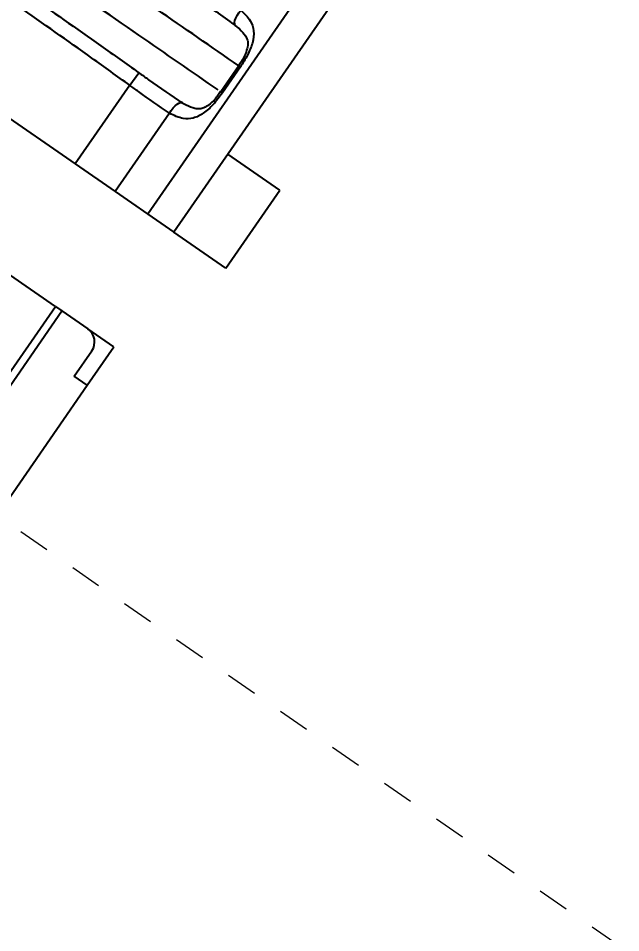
# Model space of a CAD drawing. Header units: millimetres. Extents: x 15 to 1184, y 5 to 836.
# Drawn here: x 928.36 to 947.43, y 569.07 to 598.03 of the extents above; entities that cross this region are included whole.
import ezdxf

# ---------------------------------------------------------------- set-up
doc = ezdxf.new("R2010")
doc.units = ezdxf.units.MM
doc.linetypes.add('虚线', pattern=[2, 1, -1])
doc.layers.get('0').update_dxf_attribs({"lineweight": 18})
doc.layers.add('尺寸线层', color=3, linetype='Continuous', lineweight=18)
doc.layers.add('虚线层', color=6, linetype='虚线', lineweight=18)
doc.styles.get("Standard").update_dxf_attribs({"font": 'txt.shx'})
doc.dimstyles.new('ISO-25', dxfattribs={"dimtxt": 2.5, "dimasz": 2.5, "dimexe": 1.25, "dimexo": 0.625, "dimtad": 1, "dimtxsty": 'Standard', "dimcen": 2.5, "dimdle": 5, "dimadec": 0, "dimazin": 0, "dimtfac": 1, "dimtmove": 0, "dimatfit": 3, "dimfxl": 0, "dimarcsym": 0})

# ---------------------------------------------------------------- blocks, each defined once
blk = doc.blocks.new('*X4')
at = {"layer": '尺寸线层', "linetype": 'Continuous'}
for points in [[(933.925, 607.127), (930.561, 608.415), (931.123, 609.458)], [(896.373, 589.352), (897.509, 592.769), (896.346, 592.996)]]:
    blk.add_hatch(color=0, dxfattribs=at).paths.add_polyline_path(points, flags=0)
at = {"layer": '尺寸线层', "color": 0, "linetype": 'Continuous'}
for start, end in [(55.3312, 100.8735), (112.9834, 175.3312)]:
    blk.add_arc((920.28, 587.399), 23.987, start, end, dxfattribs=at)
at = {"layer": '尺寸线层', "color": 0, "insert": (908.88, 611.482), "char_height": 3.5, "width": 27.5, "attachment_point": 5}
blk.add_mtext('120,00%%D', dxfattribs=at)

msp = doc.modelspace()

# ---------------------------------------------------------------- linework, layer by layer
at = {"color": 7, "linetype": 'Continuous', "lineweight": 25}
for p, q in [((948.389, 614.855), (932.461, 591.826)), ((949.211, 614.286), (933.284, 591.258)), ((923.249, 598.198), (930.159, 593.419)), ((935.416, 596.653), (935.332, 596.528)), ((935.335, 596.527), (934.766, 595.704)), ((935.387, 596.491), (934.818, 595.668)), ((935.335, 596.527), (935.387, 596.491)), ((931.883, 595.911), (932.169, 596.308)), ((931.883, 595.911), (930.159, 593.419)), ((934.761, 595.708), (934.649, 595.552)), ((934.766, 595.704), (934.818, 595.668)), ((933.138, 595.025), (931.423, 592.545)), ((936.635, 592.587), (934.99, 593.725)), ((930.159, 593.419), (931.423, 592.545)), ((931.423, 592.545), (932.461, 591.826)), ((934.929, 590.12), (936.635, 592.587)), ((932.461, 591.826), (933.284, 591.258)), ((934.929, 590.12), (933.284, 591.258)), ((929.529, 588.905), (928.09, 589.901)), ((919.22, 573.999), (929.529, 588.905)), ((929.529, 588.905), (929.735, 588.763)), ((919.871, 574.502), (929.735, 588.763)), ((929.735, 588.763), (930.557, 588.194)), ((931.38, 587.626), (930.557, 588.194)), ((930.127, 586.693), (930.684, 587.499)), ((930.538, 586.408), (931.38, 587.626)), ((930.538, 586.408), (930.127, 586.693)), ((921.516, 573.364), (930.538, 586.408))]:
    msp.add_line(p, q, dxfattribs=at)
for points in [[(935.258, 597.783), (935.224, 597.804), (935.206, 597.841), (935.202, 597.894), (935.214, 597.96), (935.241, 598.036), (935.282, 598.119), (935.334, 598.204), (935.396, 598.289)], [(933.138, 595.025), (933.196, 595.113), (933.258, 595.192), (933.321, 595.259), (933.382, 595.311), (933.44, 595.346), (933.49, 595.361), (933.532, 595.357), (933.563, 595.333)]]:
    msp.add_lwpolyline(points, dxfattribs=at)
msp.add_arc((930.273, 587.783), 0.5, 325.3312, 55.3312, dxfattribs=at)
for points, knots in [([(935.335, 596.527), (934.471, 597.124), (932.648, 598.385), (930.804, 599.66), (929.833, 600.332)], [0, 0, 0, 0, 3.166161, 6.689584, 6.689584, 6.689584, 6.689584]), ([(934.684, 595.761), (933.848, 596.339), (932.051, 597.582), (930.235, 598.838), (929.264, 599.509)], [0, 0, 0, 0, 3.065928, 6.589554, 6.589554, 6.589554, 6.589554]), ([(928.63, 598.798), (928.63, 598.798), (929.413, 598.257), (930.593, 597.428), (931.769, 596.593), (932.169, 596.308)], [0, 0, 0, 0, 0.00006, 2.853921, 4.327444, 4.327444, 4.327444, 4.327444]), ([(935.258, 597.783), (935.193, 597.832), (934.746, 598.166), (934.265, 598.477), (933.853, 598.743)], [0, 0, 0, 0, 0.245864, 1.701689, 1.701689, 1.701689, 1.701689]), ([(931.883, 595.911), (931.485, 596.198), (930.318, 597.04), (929.139, 597.866), (928.361, 598.41)], [0, 0, 0, 0, 1.472406, 4.318194, 4.318194, 4.318194, 4.318194]), ([(935.396, 598.289), (935.509, 598.183), (935.714, 597.99), (935.833, 597.63), (935.786, 597.252), (935.624, 596.86), (935.466, 596.614), (935.387, 596.491)], [0, 0, 0, 0, 0.459895, 0.83521, 1.239462, 1.636216, 2.031737, 2.031737, 2.031737, 2.031737]), ([(935.229, 597.796), (935.249, 597.78), (935.366, 597.691), (935.526, 597.523), (935.624, 597.34), (935.632, 597.162), (935.551, 596.903), (935.472, 596.736), (935.417, 596.655), (935.416, 596.653)], [0, 0, 0, 0, 0.061052, 0.351454, 0.623868, 0.90785, 1.111521, 1.32927, 1.332628, 1.332628, 1.332628, 1.332628]), ([(932.169, 596.308), (932.273, 596.234), (932.736, 595.901), (933.202, 595.581), (933.563, 595.333)], [0, 0, 0, 0, 0.381172, 1.701352, 1.701352, 1.701352, 1.701352]), ([(933.138, 595.025), (932.813, 595.247), (932.397, 595.532), (931.975, 595.843), (931.883, 595.911)], [0, 0, 0, 0, 1.200025, 1.536649, 1.536649, 1.536649, 1.536649]), ([(934.818, 595.668), (934.724, 595.543), (934.541, 595.297), (934.227, 595.012), (933.903, 594.851), (933.537, 594.832), (933.285, 594.954), (933.138, 595.025)], [0, 0, 0, 0, 0.422714, 0.829544, 1.202016, 1.547466, 2.031669, 2.031669, 2.031669, 2.031669]), ([(934.649, 595.552), (934.644, 595.545), (934.58, 595.455), (934.441, 595.326), (934.262, 595.2), (934.112, 595.152), (933.949, 595.161), (933.718, 595.247), (933.564, 595.343), (933.51, 595.376)], [0, 0, 0, 0, 0.020267, 0.248289, 0.442521, 0.632959, 0.895612, 1.177617, 1.328701, 1.328701, 1.328701, 1.328701])]:
    msp.add_open_spline(points, degree=3, knots=knots, dxfattribs=at)
at = {"layer": '虚线层'}
msp.add_line((957.218, 561.852), (872.207, 620.648), dxfattribs=at)

# ---------------------------------------------------------------- dimensions: what is measured, and where the dimension line sits
at = {"layer": '尺寸线层'}
dim = msp.add_angular_dim_2l(base=(910.017, 609.08), line1=((972.408, 662.769), (884.66, 535.897)), line2=((920.28, 587.399), (879.08, 590.764)), dimstyle='ISO-25', override={"dimtxt": 3.5, "dimasz": 3.556, "dimexe": 1, "dimexo": 1, "dimgap": 1.524, "dimtad": 0, "dimtih": 1, "dimtoh": 1, "dimzin": 0, "dimsah": 1, "dimdle": 7.112, "dimadec": 2, "dimtfill": 1, "dimtolj": 1, "dimtzin": 0}, dxfattribs=at)
dim.commit()
dim.dimension.update_dxf_attribs({"geometry": '*X4', "text_midpoint": (908.88, 611.482)})

doc.saveas('drawing.dxf')
